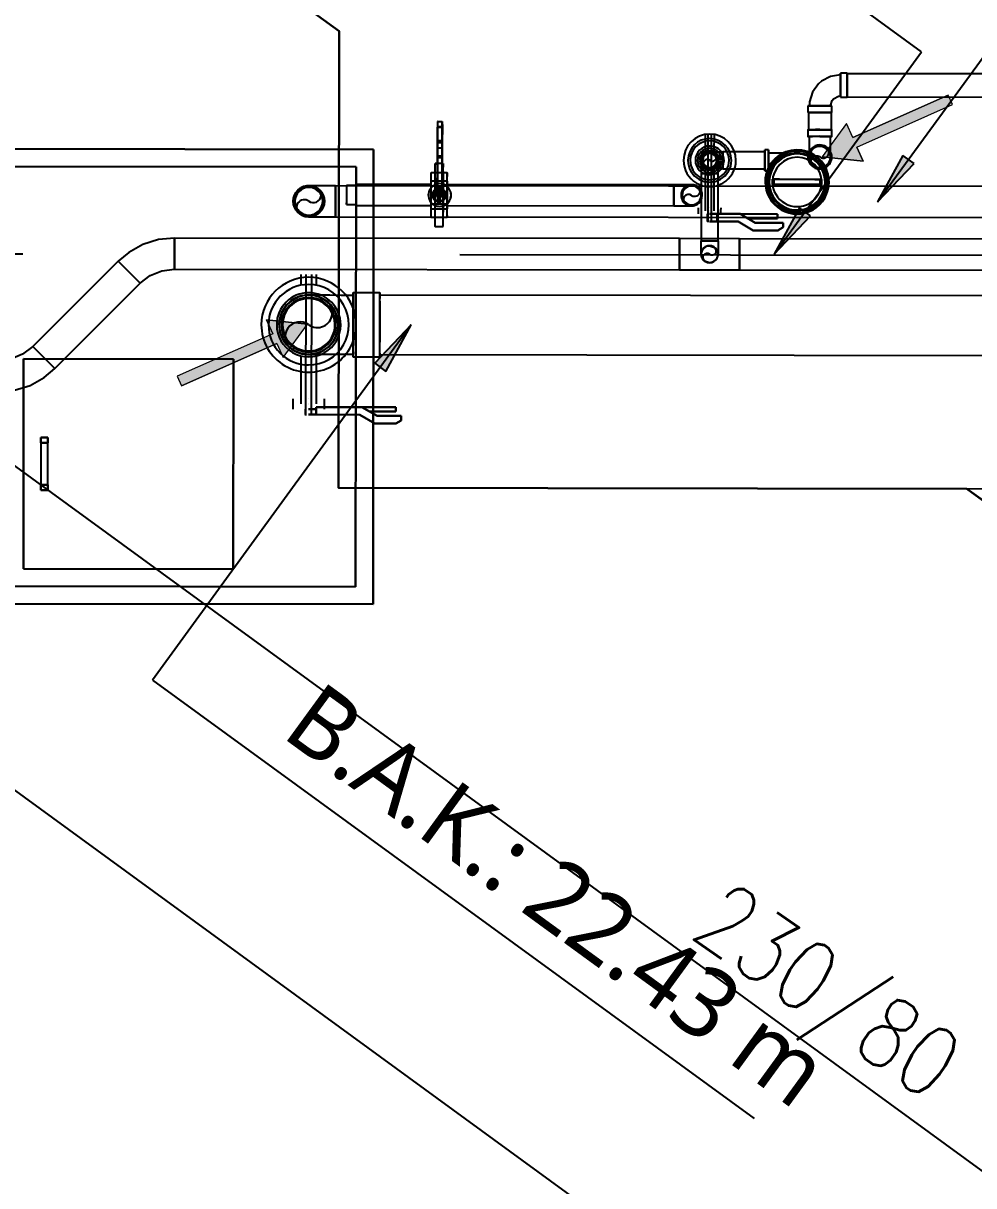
# Model space of a CAD drawing. Header units: millimetres. Extents: x 400382 to 401500, y 4543975 to 4544133.
# Drawn here: x 400853.436 to 400856.154, y 4544068.61 to 4544071.933 of the extents above; entities that cross this region are included whole.
import ezdxf
from ezdxf.enums import TextEntityAlignment as Align

# ---------------------------------------------------------------- set-up
doc = ezdxf.new("R2010")
doc.units = ezdxf.units.MM
for name, pattern in [('ACAD_ISO05W100', [33, 24, -3, 0, -3, 0, -3]), ('AKS', [3, 2.5, -0.25, 0, -0.25]), ('DASHDOT2', [0.5, 0.25, -0.125, 0, -0.125])]:
    doc.linetypes.add(name, pattern=pattern)
doc.layers.add('A-DETL-GENF', color=92, linetype='Continuous', lineweight=9)
for name, color, linetype in [('aks prota', 2, 'AKS'), ('iderzi_PROTA', 3, 'Continuous'), ('kiriş boyutu prota', 6, 'Continuous'), ('kiriş prota', 6, 'Continuous'), ('kolon tarama prota', 252, 'Continuous'), ('merdiven prota', 2, 'Continuous'), ('PRT-AL-TUNEL_EKSENI', 14, 'DASHDOT2')]:
    doc.layers.add(name, color=color, linetype=linetype)
doc.styles.add('Segoe UI Light_1', font='', dxfattribs={"height": 200})
doc.styles.add('TKIRIS', font='romanstw.shx')
doc.styles.get('Segoe UI Light_1').set_extended_font_data('Segoe UI Light')

# ---------------------------------------------------------------- blocks, each defined once
blk = doc.blocks.new('Riser Direction1 - Flow Direction _25mm_ 2-2155046-_17_70 m  ARA KAT')
at = {"layer": 'A-DETL-GENF'}
blk.add_hatch(color=256, dxfattribs=at).paths.add_polyline_path([(0, 0), (118, 0), (96, -38.1), (354.9, -187.5), (339.8, -213.5), (81, -64.1), (59, -102.2)], flags=0)
for p, q in [((0, 0), (59, -102.2)), ((118, 0), (0, 0)), ((118, 0), (0, 0)), ((59, -102.2), (0, 0)), ((96, -38.1), (118, 0)), ((96, -38.1), (118, 0)), ((59, -102.2), (81, -64.1)), ((81, -64.1), (59, -102.2)), ((81, -64.1), (339.8, -213.5)), ((81, -64.1), (339.8, -213.5)), ((354.9, -187.5), (96, -38.1)), ((96, -38.1), (354.9, -187.5)), ((339.8, -213.5), (354.9, -187.5)), ((339.8, -213.5), (354.9, -187.5))]:
    blk.add_line(p, q, dxfattribs=at)
blk = doc.blocks.new('17.60 mekanik')
at = {"layer": 'kolon tarama prota'}
for points in [[(144640.54, 61531.46), (144650.95, 61542.43), (144647.76, 61544.76)], [(144610.99, 61516.46), (144621.4, 61527.43), (144618.21, 61529.76)], [(144507.22, 61496.15), (144496.81, 61485.18), (144500.01, 61482.86)]]:
    blk.add_hatch(color=256, dxfattribs=at).paths.add_polyline_path(points, flags=0)
for p, q in [((144653.09, 61574.41), (144487.39, 61694.8)), ((144640.54, 61531.46), (144687.31, 61595.84)), ((144610.99, 61516.46), (144653.09, 61574.41)), ((144631.81, 61568.23), (144629.91, 61568.23)), ((144738.25, 61568.09), (144631.81, 61568.09)), ((144629.91, 61561.36), (144631.81, 61561.36)), ((144631.81, 61561.49), (144738.25, 61561.49)), ((144620.6, 61558.92), (144620.6, 61557.02)), ((144620.73, 61557.02), (144620.73, 61552.07)), ((144627.33, 61552.07), (144627.33, 61557.02)), ((144627.46, 61557.02), (144627.46, 61558.92)), ((144514.74, 61554.28), (144514.72, 61554.28)), ((144514.72, 61554.28), (144514.72, 61548.84)), ((144514.72, 61554.28), (144516.04, 61554.28)), ((144514.75, 61552.76), (144514.74, 61554.28)), ((144514.74, 61554.28), (144516.06, 61554.28)), ((144516.04, 61548.84), (144516.04, 61554.28)), ((144516.04, 61554.28), (144516.06, 61554.28)), ((144516.06, 61554.28), (144516.07, 61552.76)), ((144514.71, 61552.68), (144514.7, 61552.68)), ((144514.7, 61552.68), (144514.7, 61544.51)), ((144514.7, 61552.68), (144516.02, 61552.68)), ((144514.71, 61546.68), (144514.71, 61552.68)), ((144514.71, 61552.68), (144516.03, 61552.68)), ((144514.75, 61548.26), (144514.75, 61552.76)), ((144516.07, 61552.76), (144514.75, 61552.76)), ((144516.02, 61544.51), (144516.02, 61552.68)), ((144516.02, 61552.68), (144516.03, 61552.68)), ((144516.03, 61552.68), (144516.03, 61546.68)), ((144516.07, 61552.76), (144516.07, 61548.26)), ((144591.21, 61550.99), (144591.21, 61545.44)), ((144591.98, 61550.99), (144591.98, 61525.59)), ((144592.53, 61550.99), (144592.53, 61550.99)), ((144592.53, 61550.99), (144592.53, 61550.99)), ((144592.53, 61550.99), (144592.53, 61550.99)), ((144592.53, 61550.99), (144592.53, 61550.99)), ((144593.08, 61525.59), (144593.08, 61550.99)), ((144593.85, 61545.44), (144593.85, 61550.99)), ((144620.6, 61552.07), (144620.6, 61550.17)), ((144627.46, 61550.17), (144627.46, 61552.07)), ((144514.72, 61548.84), (144514.7, 61544.51)), ((144514.72, 61548.84), (144516.04, 61548.84)), ((144514.72, 61543.93), (144514.75, 61548.26)), ((144514.75, 61548.26), (144516.07, 61548.26)), ((144516.02, 61544.51), (144516.04, 61548.84)), ((144516.07, 61548.26), (144516.04, 61543.93)), ((144496.42, 61546.29), (144386.42, 61546.29)), ((144386.42, 61546.29), (144496.42, 61546.29)), ((144496.42, 61416.29), (144496.42, 61546.29)), ((144496.42, 61546.29), (144496.42, 61416.29)), ((144496.42, 61546.29), (144496.42, 61546.29)), ((144514.7, 61544.51), (144514.71, 61546.68)), ((144514.7, 61544.51), (144516.02, 61544.51)), ((144514.7, 61544.51), (144514.7, 61535.43)), ((144514.7, 61544.51), (144516.02, 61544.51)), ((144516.03, 61546.68), (144514.71, 61546.68)), ((144514.72, 61535.43), (144514.72, 61543.93)), ((144516.04, 61543.93), (144514.72, 61543.93)), ((144516.03, 61546.68), (144516.02, 61544.51)), ((144516.02, 61535.43), (144516.02, 61544.51)), ((144516.04, 61543.93), (144516.04, 61535.43)), ((144592.53, 61545.44), (144592.53, 61545.44)), ((144592.53, 61545.44), (144592.53, 61545.44)), ((144608.33, 61545.71), (144596.33, 61545.71)), ((144596.33, 61545.71), (144596.33, 61543.29)), ((144596.33, 61543.29), (144596.33, 61545.71)), ((144609.33, 61546.29), (144608.33, 61546.29)), ((144608.33, 61545.29), (144608.33, 61546.29)), ((144608.33, 61546.29), (144608.33, 61546.29)), ((144608.33, 61546.29), (144608.33, 61545.29)), ((144608.33, 61545.71), (144608.33, 61543.29)), ((144608.33, 61543.29), (144608.33, 61545.71)), ((144608.33, 61545.29), (144608.33, 61541.29)), ((144608.33, 61541.29), (144608.33, 61545.29)), ((144609.33, 61545.29), (144609.33, 61546.29)), ((144609.33, 61546.29), (144609.33, 61546.29)), ((144609.33, 61546.29), (144609.33, 61545.29)), ((144613.62, 61545.41), (144609.33, 61545.41)), ((144609.33, 61541.2), (144609.33, 61545.41)), ((144609.33, 61545.41), (144609.33, 61541.2)), ((144609.33, 61545.29), (144609.33, 61541.29)), ((144609.33, 61541.29), (144609.33, 61545.29)), ((144647.76, 61544.76), (144640.54, 61531.46)), ((144650.95, 61542.43), (144647.76, 61544.76)), ((144491.42, 61541.29), (144391.42, 61541.29)), ((144391.42, 61541.29), (144491.42, 61541.29)), ((144491.42, 61421.29), (144491.42, 61541.29)), ((144491.42, 61541.29), (144491.42, 61421.29)), ((144491.42, 61541.29), (144491.42, 61541.29)), ((144516.31, 61542.32), (144514.01, 61542.32)), ((144591.21, 61540.45), (144591.21, 61528.89)), ((144592.53, 61540.45), (144592.53, 61540.45)), ((144592.53, 61540.45), (144592.53, 61540.45)), ((144593.85, 61528.89), (144593.85, 61540.45)), ((144596.33, 61543.29), (144596.33, 61540.88)), ((144596.33, 61540.88), (144596.33, 61543.29)), ((144596.33, 61543.29), (144596.33, 61543.29)), ((144596.33, 61543.29), (144596.33, 61543.29)), ((144596.33, 61540.88), (144608.33, 61540.88)), ((144608.33, 61543.29), (144608.33, 61540.88)), ((144608.33, 61540.88), (144608.33, 61543.29)), ((144608.33, 61541.29), (144608.33, 61540.29)), ((144608.33, 61540.29), (144608.33, 61541.29)), ((144609.33, 61541.29), (144609.33, 61541.21)), ((144609.33, 61541.2), (144609.33, 61541.29)), ((144609.33, 61541.2), (144609.33, 61541.2)), ((144609.33, 61541.2), (144609.33, 61541.2)), ((144640.54, 61531.46), (144650.95, 61542.43)), ((144517.46, 61539.6), (144512.86, 61539.6)), ((144517.46, 61537.23), (144512.86, 61537.23)), ((144590.12, 61539.49), (144590.12, 61520.26)), ((144592.53, 61539.49), (144590.12, 61539.49)), ((144590.12, 61539.49), (144592.53, 61539.49)), ((144594.94, 61539.49), (144592.53, 61539.49)), ((144592.53, 61539.49), (144594.94, 61539.49)), ((144594.94, 61520.26), (144594.94, 61539.49)), ((144608.33, 61540.29), (144608.94, 61540.29)), ((144608.33, 61540.29), (144608.33, 61540.29)), ((144608.94, 61540.29), (144608.94, 61540.29)), ((144610.48, 61537.89), (144610.48, 61536.39)), ((144610.98, 61537.89), (144610.48, 61537.89)), ((144610.48, 61537.89), (144610.48, 61537.89)), ((144610.48, 61537.89), (144612.48, 61537.89)), ((144610.48, 61536.39), (144610.48, 61537.89)), ((144612.48, 61537.89), (144610.98, 61537.89)), ((144610.98, 61537.89), (144610.98, 61537.89)), ((144610.98, 61536.39), (144610.98, 61537.89)), ((144622.58, 61537.89), (144612.48, 61537.89)), ((144612.48, 61537.89), (144622.58, 61537.89)), ((144624.08, 61537.89), (144622.58, 61537.89)), ((144622.58, 61537.89), (144624.58, 61537.89)), ((144624.58, 61537.89), (144624.08, 61537.89)), ((144624.08, 61537.89), (144624.08, 61537.89)), ((144624.08, 61536.39), (144624.08, 61537.89)), ((144624.58, 61536.39), (144624.58, 61537.89)), ((144624.58, 61537.89), (144624.58, 61537.89)), ((144624.58, 61536.39), (144624.58, 61537.89)), ((144869.98, 61535.9), (144485.52, 61535.9)), ((144485.52, 61535.9), (144485.52, 61531.46)), ((144485.52, 61531.46), (144485.52, 61535.9)), ((144491.42, 61535.98), (144488.73, 61535.98)), ((144512.86, 61536.29), (144491.42, 61536.29)), ((144517.46, 61535.78), (144512.86, 61535.78)), ((144517.46, 61535.78), (144512.86, 61535.78)), ((144516.31, 61535.78), (144514.01, 61535.78)), ((144514.7, 61535.43), (144514.72, 61535.43)), ((144514.7, 61535.43), (144516.02, 61535.43)), ((144514.7, 61535.43), (144516.02, 61535.43)), ((144514.7, 61533.28), (144514.7, 61535.43)), ((144514.72, 61535.43), (144514.7, 61535.43)), ((144514.72, 61535.43), (144516.04, 61535.43)), ((144514.72, 61535.43), (144514.72, 61533.28)), ((144516.04, 61535.43), (144514.72, 61535.43)), ((144515.43, 61535.78), (144514.88, 61535.78)), ((144515.11, 61535.12), (144515.06, 61535.12)), ((144515.38, 61533.83), (144515.06, 61533.83)), ((144515.35, 61535.12), (144515.2, 61535.12)), ((144515.35, 61536.53), (144515.34, 61536.53)), ((144515.36, 61536.53), (144515.35, 61536.53)), ((144515.38, 61533.83), (144515.35, 61533.83)), ((144516.04, 61535.43), (144516.02, 61535.43)), ((144516.02, 61535.43), (144516.02, 61533.28)), ((144516.02, 61535.43), (144516.04, 61535.43)), ((144516.04, 61533.28), (144516.04, 61535.43)), ((144582.29, 61536.29), (144517.46, 61536.29)), ((144612.48, 61536.39), (144610.48, 61536.39)), ((144610.48, 61536.39), (144610.48, 61536.39)), ((144610.48, 61536.39), (144610.98, 61536.39)), ((144610.98, 61536.39), (144610.98, 61536.39)), ((144610.98, 61536.39), (144612.48, 61536.39)), ((144622.58, 61536.39), (144612.48, 61536.39)), ((144612.48, 61536.39), (144622.58, 61536.39)), ((144624.58, 61536.39), (144622.58, 61536.39)), ((144622.58, 61536.39), (144624.08, 61536.39)), ((144624.08, 61536.39), (144624.08, 61536.39)), ((144624.08, 61536.39), (144624.58, 61536.39)), ((144624.58, 61536.39), (144624.58, 61536.39)), ((144485.52, 61531.46), (144485.52, 61527.01)), ((144485.52, 61527.01), (144485.52, 61531.46)), ((144488.73, 61530.58), (144491.42, 61530.58)), ((144512.86, 61530.78), (144517.46, 61530.78)), ((144512.86, 61530.78), (144517.46, 61530.78)), ((144514.01, 61530.78), (144516.31, 61530.78)), ((144514.88, 61530.78), (144515.43, 61530.78)), ((144515.06, 61532.73), (144515.38, 61532.73)), ((144515.06, 61531.44), (144515.11, 61531.44)), ((144515.2, 61531.44), (144515.35, 61531.44)), ((144515.35, 61532.73), (144515.38, 61532.73)), ((144515.36, 61532.62), (144515.38, 61532.62)), ((144491.42, 61530.26), (144512.86, 61530.26)), ((144512.86, 61529.33), (144517.46, 61529.33)), ((144515.34, 61530.03), (144515.35, 61530.03)), ((144515.35, 61530.03), (144515.36, 61530.03)), ((144517.46, 61530.26), (144582.29, 61530.26)), ((144589.28, 61529.72), (144589.28, 61528.89)), ((144589.28, 61528.79), (144589.28, 61527.97)), ((144591.87, 61527.97), (144591.87, 61525.79)), ((144591.98, 61528.79), (144591.98, 61525.59)), ((144592.53, 61529.72), (144592.53, 61529.72)), ((144592.53, 61529.72), (144592.53, 61529.72)), ((144592.53, 61528.89), (144592.53, 61528.89)), ((144592.53, 61528.89), (144592.53, 61528.89)), ((144592.53, 61528.89), (144592.53, 61528.89)), ((144592.53, 61528.89), (144592.53, 61528.89)), ((144592.53, 61528.79), (144592.53, 61528.79)), ((144592.53, 61528.79), (144592.53, 61528.79)), ((144592.53, 61528.79), (144592.53, 61528.79)), ((144592.53, 61528.79), (144592.53, 61528.79)), ((144594.68, 61527.97), (144592.53, 61527.97)), ((144592.53, 61527.97), (144592.53, 61527.97)), ((144592.53, 61527.97), (144594.68, 61527.97)), ((144592.53, 61527.97), (144592.53, 61527.97)), ((144592.53, 61527.97), (144592.53, 61527.97)), ((144593.08, 61525.59), (144593.08, 61528.79)), ((144594.68, 61525.79), (144594.68, 61527.97)), ((144594.68, 61527.97), (144601.26, 61527.97)), ((144601.26, 61527.97), (144594.68, 61527.97)), ((144594.68, 61527.97), (144594.68, 61525.79)), ((144594.68, 61527.97), (144594.68, 61527.97)), ((144594.68, 61527.97), (144594.68, 61527.97)), ((144594.68, 61525.79), (144594.68, 61527.97)), ((144594.68, 61527.97), (144594.68, 61525.79)), ((144595.78, 61528.89), (144595.78, 61529.72)), ((144595.78, 61527.97), (144595.78, 61528.79)), ((144603.43, 61526.72), (144601.26, 61527.97)), ((144601.26, 61527.97), (144611.93, 61527.97)), ((144611.93, 61527.97), (144601.26, 61527.97)), ((144601.26, 61527.97), (144603.43, 61526.72)), ((144601.26, 61527.97), (144601.26, 61527.97)), ((144601.26, 61527.97), (144605.59, 61525.47)), ((144605.59, 61525.47), (144601.26, 61527.97)), ((144601.26, 61527.97), (144601.26, 61527.97)), ((144618.21, 61529.76), (144610.99, 61516.46)), ((144610.99, 61516.46), (144621.4, 61527.43)), ((144611.93, 61527.97), (144611.93, 61526.72)), ((144611.93, 61526.72), (144611.93, 61527.97)), ((144611.93, 61527.97), (144611.93, 61527.97)), ((144621.4, 61527.43), (144618.21, 61529.76)), ((144485.52, 61527.01), (144869.98, 61527.01)), ((144512.86, 61526.96), (144517.46, 61526.96)), ((144514.01, 61524.24), (144516.31, 61524.24)), ((144594.68, 61525.79), (144592.53, 61525.79)), ((144592.53, 61525.79), (144592.53, 61525.79)), ((144592.53, 61525.79), (144594.68, 61525.79)), ((144592.53, 61525.59), (144592.53, 61525.59)), ((144592.53, 61525.59), (144592.53, 61525.59)), ((144592.53, 61525.59), (144592.53, 61525.59)), ((144592.53, 61525.59), (144592.53, 61525.59)), ((144600.68, 61525.79), (144594.68, 61525.79)), ((144594.68, 61525.79), (144600.68, 61525.79)), ((144594.68, 61525.79), (144594.68, 61525.79)), ((144594.68, 61525.79), (144594.68, 61525.79)), ((144605.01, 61523.29), (144600.68, 61525.79)), ((144600.68, 61525.79), (144605.01, 61523.29)), ((144600.68, 61525.79), (144600.68, 61525.79)), ((144611.93, 61526.72), (144603.43, 61526.72)), ((144603.43, 61526.72), (144611.93, 61526.72)), ((144603.43, 61526.72), (144603.43, 61526.72)), ((144605.59, 61525.47), (144613.53, 61525.47)), ((144613.53, 61525.47), (144605.59, 61525.47)), ((144605.59, 61525.47), (144605.59, 61525.47)), ((144611.93, 61526.72), (144611.93, 61526.72)), ((144613.53, 61524.17), (144612.01, 61523.29)), ((144612.01, 61523.29), (144613.53, 61524.17)), ((144613.53, 61525.47), (144613.53, 61524.17)), ((144613.53, 61524.17), (144613.53, 61525.47)), ((144613.53, 61525.47), (144613.53, 61525.47)), ((144613.53, 61524.17), (144613.53, 61524.17)), ((144583.96, 61520.9), (144439.56, 61520.9)), ((144439.56, 61520.9), (144439.56, 61516.46)), ((144439.56, 61516.46), (144439.56, 61520.9)), ((144439.56, 61520.9), (144439.56, 61512.01)), ((144439.56, 61512.01), (144439.56, 61520.9)), ((144601.1, 61520.9), (144583.96, 61520.9)), ((144583.96, 61520.9), (144583.96, 61516.46)), ((144583.96, 61516.46), (144583.96, 61520.9)), ((144888.87, 61520.9), (144601.1, 61520.9)), ((144601.1, 61520.9), (144601.1, 61516.46)), ((144601.1, 61516.46), (144601.1, 61520.9)), ((144612.01, 61523.29), (144605.01, 61523.29)), ((144605.01, 61523.29), (144612.01, 61523.29)), ((144605.01, 61523.29), (144605.01, 61523.29)), ((144612.01, 61523.29), (144612.01, 61523.29)), ((144592.53, 61520.26), (144590.12, 61520.26)), ((144590.12, 61520.26), (144592.53, 61520.26)), ((144594.94, 61520.26), (144592.53, 61520.26)), ((144592.53, 61520.26), (144594.94, 61520.26)), ((144592.53, 61520.26), (144592.53, 61520.26)), ((144592.53, 61520.26), (144592.53, 61520.26)), ((144423.44, 61514.23), (144399.03, 61489.81)), ((144423.44, 61514.23), (144426.59, 61511.09)), ((144426.59, 61511.09), (144423.44, 61514.23)), ((144423.44, 61514.23), (144429.73, 61507.94)), ((144429.73, 61507.94), (144423.44, 61514.23)), ((144439.56, 61516.46), (144439.56, 61512.01)), ((144439.56, 61512.01), (144439.56, 61516.46)), ((144583.96, 61516.46), (144583.96, 61516.46)), ((144583.96, 61516.46), (144583.96, 61516.46)), ((144583.96, 61516.46), (144583.96, 61512.01)), ((144583.96, 61512.01), (144583.96, 61516.46)), ((144601.1, 61516.46), (144601.1, 61512.01)), ((144601.1, 61512.01), (144601.1, 61516.46)), ((144601.1, 61516.46), (144601.1, 61516.46)), ((144601.1, 61516.46), (144601.1, 61516.46)), ((144426.59, 61511.09), (144429.73, 61507.94)), ((144429.73, 61507.94), (144426.59, 61511.09)), ((144439.56, 61512.01), (144583.96, 61512.01)), ((144475.69, 61510.55), (144475.69, 61507.8)), ((144477.08, 61510.55), (144477.08, 61470.25)), ((144477.93, 61510.55), (144477.93, 61510.55)), ((144477.93, 61510.55), (144477.93, 61510.55)), ((144477.93, 61510.55), (144477.93, 61510.55)), ((144477.93, 61510.55), (144477.93, 61510.55)), ((144478.78, 61470.25), (144478.78, 61510.55)), ((144480.17, 61507.8), (144480.17, 61510.55)), ((144583.96, 61512.01), (144601.1, 61512.01)), ((144601.1, 61512.01), (144888.87, 61512.01)), ((144405.31, 61483.53), (144429.73, 61507.94)), ((144477.93, 61507.8), (144477.93, 61507.8)), ((144477.93, 61507.8), (144477.93, 61507.8)), ((144498.25, 61505.31), (144490.63, 61505.31)), ((144836.16, 61504.65), (144498.25, 61504.65)), ((144507.22, 61496.15), (144433.38, 61394.52)), ((144507.22, 61496.15), (144496.81, 61485.18)), ((144500.01, 61482.86), (144507.22, 61496.15)), ((144399.03, 61489.81), (144402.17, 61486.67)), ((144402.17, 61486.67), (144399.03, 61489.81)), ((144405.31, 61483.53), (144399.03, 61489.81)), ((144399.03, 61489.81), (144405.31, 61483.53)), ((144475.69, 61487.37), (144475.69, 61473.55)), ((144477.93, 61487.37), (144477.93, 61487.37)), ((144477.93, 61487.37), (144477.93, 61487.37)), ((144480.17, 61473.55), (144480.17, 61487.37)), ((144498.25, 61487.65), (144836.16, 61487.65)), ((144456.42, 61486.29), (144396.42, 61486.29)), ((144396.42, 61486.29), (144396.42, 61426.29)), ((144396.42, 61426.29), (144396.42, 61486.29)), ((144396.42, 61486.29), (144456.42, 61486.29)), ((144396.42, 61486.29), (144396.42, 61486.29)), ((144402.17, 61486.67), (144405.31, 61483.53)), ((144405.31, 61483.53), (144402.17, 61486.67)), ((144456.42, 61426.29), (144456.42, 61486.29)), ((144456.42, 61486.29), (144456.42, 61426.29)), ((144456.42, 61486.29), (144456.42, 61486.29)), ((144490.63, 61487), (144498.25, 61487)), ((144496.81, 61485.18), (144500.01, 61482.86)), ((144473.43, 61474.95), (144473.43, 61473.55)), ((144477.93, 61474.95), (144477.93, 61474.95)), ((144477.93, 61474.95), (144477.93, 61474.95)), ((144482.43, 61473.55), (144482.43, 61474.95)), ((144473.43, 61473.45), (144473.43, 61472.05)), ((144476.91, 61472.05), (144476.91, 61470.45)), ((144477.08, 61473.45), (144477.08, 61470.25)), ((144477.93, 61473.55), (144477.93, 61473.55)), ((144477.93, 61473.55), (144477.93, 61473.55)), ((144477.93, 61473.55), (144477.93, 61473.55)), ((144477.93, 61473.55), (144477.93, 61473.55)), ((144477.93, 61473.45), (144477.93, 61473.45)), ((144477.93, 61473.45), (144477.93, 61473.45)), ((144477.93, 61473.45), (144477.93, 61473.45)), ((144477.93, 61473.45), (144477.93, 61473.45)), ((144480.08, 61472.05), (144477.93, 61472.05)), ((144477.93, 61472.05), (144477.93, 61472.05)), ((144477.93, 61472.05), (144480.08, 61472.05)), ((144477.93, 61472.05), (144477.93, 61472.05)), ((144477.93, 61472.05), (144477.93, 61472.05)), ((144478.78, 61470.25), (144478.78, 61473.45)), ((144480.08, 61470.45), (144480.08, 61472.63)), ((144480.08, 61472.63), (144493.17, 61472.63)), ((144493.17, 61472.63), (144480.08, 61472.63)), ((144480.08, 61472.63), (144480.08, 61470.45)), ((144480.08, 61472.63), (144480.08, 61472.63)), ((144480.08, 61472.05), (144480.08, 61472.05)), ((144480.08, 61470.45), (144480.08, 61472.05)), ((144480.08, 61472.05), (144480.08, 61470.45)), ((144482.43, 61472.05), (144482.43, 61473.45)), ((144495.33, 61471.38), (144493.17, 61472.63)), ((144493.17, 61472.63), (144502.83, 61472.63)), ((144502.83, 61472.63), (144493.17, 61472.63)), ((144493.17, 61472.63), (144495.33, 61471.38)), ((144493.17, 61472.63), (144493.17, 61472.63)), ((144493.17, 61472.63), (144497.5, 61470.13)), ((144497.5, 61470.13), (144493.17, 61472.63)), ((144493.17, 61472.63), (144493.17, 61472.63)), ((144502.83, 61471.38), (144495.33, 61471.38)), ((144495.33, 61471.38), (144502.83, 61471.38)), ((144495.33, 61471.38), (144495.33, 61471.38)), ((144502.83, 61472.63), (144502.83, 61471.38)), ((144502.83, 61471.38), (144502.83, 61472.63)), ((144502.83, 61472.63), (144502.83, 61472.63)), ((144502.83, 61471.38), (144502.83, 61471.38)), ((144480.08, 61470.45), (144477.93, 61470.45)), ((144477.93, 61470.45), (144477.93, 61470.45)), ((144477.93, 61470.45), (144480.08, 61470.45)), ((144477.93, 61470.25), (144477.93, 61470.25)), ((144477.93, 61470.25), (144477.93, 61470.25)), ((144477.93, 61470.25), (144477.93, 61470.25)), ((144477.93, 61470.25), (144477.93, 61470.25)), ((144492.58, 61470.45), (144480.08, 61470.45)), ((144480.08, 61470.45), (144492.58, 61470.45)), ((144480.08, 61470.45), (144480.08, 61470.45)), ((144480.08, 61470.45), (144480.08, 61470.45)), ((144496.91, 61467.95), (144492.58, 61470.45)), ((144492.58, 61470.45), (144496.91, 61467.95)), ((144492.58, 61470.45), (144492.58, 61470.45)), ((144502.91, 61467.95), (144496.91, 61467.95)), ((144496.91, 61467.95), (144502.91, 61467.95)), ((144496.91, 61467.95), (144496.91, 61467.95)), ((144497.5, 61470.13), (144504.43, 61470.13)), ((144504.43, 61470.13), (144497.5, 61470.13)), ((144497.5, 61470.13), (144497.5, 61470.13)), ((144504.43, 61468.83), (144502.91, 61467.95)), ((144502.91, 61467.95), (144504.43, 61468.83)), ((144502.91, 61467.95), (144502.91, 61467.95)), ((144504.43, 61470.13), (144504.43, 61468.83)), ((144504.43, 61468.83), (144504.43, 61470.13)), ((144504.43, 61470.13), (144504.43, 61470.13)), ((144504.43, 61468.83), (144504.43, 61468.83)), ((144403.42, 61463.79), (144401.42, 61463.79)), ((144401.42, 61463.79), (144401.42, 61448.79)), ((144401.42, 61463.79), (144403.42, 61463.79)), ((144401.42, 61462.29), (144401.42, 61463.79)), ((144401.42, 61463.79), (144401.42, 61463.79)), ((144403.42, 61462.29), (144401.42, 61462.29)), ((144401.42, 61462.29), (144401.42, 61462.29)), ((144401.42, 61462.29), (144401.42, 61450.29)), ((144401.42, 61462.29), (144403.42, 61462.29)), ((144403.42, 61448.79), (144403.42, 61463.79)), ((144403.42, 61463.79), (144403.42, 61462.29)), ((144403.42, 61463.79), (144403.42, 61463.79)), ((144403.42, 61450.29), (144403.42, 61462.29)), ((144403.42, 61462.29), (144403.42, 61462.29)), ((144401.42, 61448.79), (144401.42, 61450.29)), ((144401.42, 61450.29), (144403.42, 61450.29)), ((144401.42, 61450.29), (144401.42, 61450.29)), ((144403.42, 61450.29), (144401.42, 61450.29)), ((144401.42, 61448.79), (144403.42, 61448.79)), ((144403.42, 61448.79), (144401.42, 61448.79)), ((144401.42, 61448.79), (144401.42, 61448.79)), ((144403.42, 61450.29), (144403.42, 61448.79)), ((144403.42, 61450.29), (144403.42, 61450.29)), ((144403.42, 61448.79), (144403.42, 61448.79)), ((144396.42, 61426.29), (144456.42, 61426.29)), ((144456.42, 61426.29), (144396.42, 61426.29)), ((144396.42, 61426.29), (144396.42, 61426.29)), ((144456.42, 61426.29), (144456.42, 61426.29)), ((144391.42, 61421.29), (144491.42, 61421.29)), ((144491.42, 61421.29), (144391.42, 61421.29)), ((144491.42, 61421.29), (144491.42, 61421.29)), ((144386.42, 61416.29), (144496.42, 61416.29)), ((144496.42, 61416.29), (144386.42, 61416.29)), ((144496.42, 61416.29), (144496.42, 61416.29)), ((144433.38, 61394.52), (144605.57, 61269.42))]:
    blk.add_line(p, q, dxfattribs=at)
at = {"layer": 'kolon tarama prota', "extrusion": (0, 0, -1)}
for p, q in [((144592.53, 61539.49), (144592.53, 61539.49)), ((144592.53, 61539.49), (144592.53, 61539.49)), ((144485.52, 61531.46), (144485.52, 61531.46)), ((144485.52, 61531.46), (144485.52, 61531.46))]:
    blk.add_line(p, q, dxfattribs=at)
at = {"layer": 'kolon tarama prota', "flags": 128}
for points in [[(144629.91, 61567.81), (144627.05, 61567.34), (144624.49, 61565.97), (144623.62, 61565.21)], [(144623.62, 61565.21), (144621.93, 61562.85), (144621.09, 61560.08), (144621.01, 61558.92)], [(144627.05, 61558.92), (144627.51, 61560.48), (144627.88, 61560.94)], [(144627.88, 61560.94), (144629.31, 61561.72), (144629.91, 61561.78)], [(144621.01, 61550.17), (144621.01, 61547.86), (144621.01, 61545.93), (144621.01, 61544.67), (144621.01, 61544.29)], [(144627.05, 61544.29), (144627.05, 61544.76), (144627.05, 61546.1), (144627.05, 61548.09), (144627.05, 61550.17)], [(144595.41, 61543.29), (144595.1, 61544.61), (144594.22, 61545.63), (144592.97, 61546.14), (144591.62, 61546.03), (144590.48, 61545.32), (144589.78, 61544.16), (144589.65, 61543.29)], [(144590.12, 61543.29), (144590.58, 61544.71), (144591.78, 61545.59), (144592.53, 61545.71)], [(144592.53, 61545.71), (144593, 61545.71), (144594.28, 61545.71), (144596.07, 61545.71), (144596.33, 61545.71)], [(144592.53, 61545.71), (144593.95, 61545.25), (144594.83, 61544.04), (144594.95, 61543.29)], [(144626.68, 61537.14), (144626.17, 61540.16), (144624.7, 61542.83), (144622.43, 61544.87), (144619.62, 61546.05), (144616.57, 61546.24), (144613.63, 61545.42), (144611.12, 61543.68), (144609.33, 61541.21)], [(144589.65, 61543.29), (144589.96, 61541.98), (144590.84, 61540.96), (144592.09, 61540.45), (144593.44, 61540.56), (144594.58, 61541.27), (144595.28, 61542.43), (144595.41, 61543.29)], [(144592.53, 61540.88), (144591.11, 61541.34), (144590.23, 61542.55), (144590.12, 61543.29)], [(144594.95, 61543.29), (144594.48, 61541.88), (144593.28, 61541), (144592.53, 61540.88)], [(144596.33, 61540.88), (144594.51, 61540.88), (144593.13, 61540.88), (144592.54, 61540.88), (144592.53, 61540.88)], [(144609.33, 61541.21), (144608.62, 61539.23), (144608.38, 61537.14)], [(144587.39, 61536.29), (144586.92, 61536.29), (144585.6, 61536.29), (144583.66, 61536.29), (144582.29, 61536.29)], [(144582.29, 61530.26), (144584.43, 61530.26), (144586.17, 61530.26), (144587.2, 61530.26), (144587.39, 61530.26)], [(144439.56, 61520.9), (144434.93, 61520.43), (144430.5, 61519.03), (144426.44, 61516.75), (144423.44, 61514.23)], [(144590.12, 61516.46), (144590.12, 61516.93), (144590.12, 61518.21), (144590.12, 61520), (144590.12, 61520.26)], [(144590.12, 61516.46), (144590.58, 61517.88), (144591.78, 61518.76), (144592.53, 61518.87)], [(144592.53, 61518.87), (144593.95, 61518.41), (144594.83, 61517.21), (144594.95, 61516.46)], [(144594.95, 61520.26), (144594.95, 61518.44), (144594.95, 61517.06), (144594.95, 61516.47), (144594.95, 61516.46)], [(144592.53, 61514.04), (144591.11, 61514.51), (144590.23, 61515.71), (144590.12, 61516.46)], [(144594.95, 61516.46), (144594.48, 61515.04), (144593.28, 61514.16), (144592.53, 61514.04)], [(144429.73, 61507.94), (144432.61, 61510.15), (144435.96, 61511.54), (144439.56, 61512.01), (144439.56, 61512.01)], [(144490.63, 61504.57), (144487.18, 61504.57), (144484, 61504.57), (144481.32, 61504.57), (144479.33, 61504.57), (144478.18, 61504.57), (144477.93, 61504.57)], [(144399.03, 61489.81), (144396.15, 61487.6), (144392.8, 61486.21), (144389.2, 61485.74), (144389.2, 61485.74)], [(144477.93, 61487.74), (144478.41, 61487.74), (144479.79, 61487.74), (144481.99, 61487.74), (144484.83, 61487.74), (144488.11, 61487.74), (144490.63, 61487.74)], [(144389.2, 61476.85), (144393.82, 61477.32), (144398.26, 61478.73), (144402.31, 61481), (144405.31, 61483.53)]]:
    blk.add_lwpolyline(points, dxfattribs=at)
at = {"layer": 'kolon tarama prota', "extrusion": (0, 0, -1), "flags": 128}
for points in [[(-144592.53, 61545.71), (-144591.11, 61545.25), (-144590.23, 61544.04), (-144590.12, 61543.29)], [(-144594.95, 61543.29), (-144594.48, 61544.71), (-144593.28, 61545.59), (-144592.53, 61545.71)], [(-144590.12, 61543.29), (-144590.12, 61542.83), (-144590.12, 61541.54), (-144590.12, 61539.76), (-144590.12, 61539.49)], [(-144590.12, 61543.29), (-144590.58, 61541.88), (-144591.78, 61541), (-144592.53, 61540.88)], [(-144592.53, 61540.88), (-144593.95, 61541.34), (-144594.83, 61542.55), (-144594.95, 61543.29)], [(-144594.95, 61539.49), (-144594.95, 61541.32), (-144594.95, 61542.7), (-144594.95, 61543.29), (-144594.95, 61543.29)], [(-144477.92, 61535.9), (-144475.94, 61535.44), (-144474.37, 61534.13), (-144473.55, 61532.26), (-144473.48, 61531.46)], [(-144485.52, 61535.9), (-144482.89, 61535.9), (-144480.58, 61535.9), (-144478.89, 61535.9), (-144478.01, 61535.9), (-144477.92, 61535.9)], [(-144482.37, 61531.46), (-144481.9, 61533.44), (-144480.6, 61535.01), (-144478.73, 61535.83), (-144477.92, 61535.9)], [(-144473.48, 61531.46), (-144473.95, 61529.47), (-144475.25, 61527.91), (-144477.12, 61527.09), (-144477.92, 61527.01)], [(-144477.92, 61527.01), (-144479.91, 61527.48), (-144481.48, 61528.79), (-144482.3, 61530.65), (-144482.37, 61531.46)], [(-144477.92, 61527.01), (-144478.4, 61527.01), (-144479.75, 61527.01), (-144481.82, 61527.01), (-144484.35, 61527.01), (-144485.52, 61527.01)]]:
    blk.add_lwpolyline(points, dxfattribs=at)
at = {"layer": 'kolon tarama prota'}
for centre, radius, start, end in [((144592.53, 61543.29), 7.5, 0, 180), ((144592.53, 61543.29), 7.5, 0, 180), ((144592.53, 61543.29), 7.5, 0, 180), ((144592.53, 61543.29), 7.5, 0, 180), ((144592.53, 61543.29), 6.21, 0, 180), ((144592.53, 61543.29), 6.21, 0, 180), ((144592.53, 61543.29), 5.56, 0, 180), ((144592.53, 61543.29), 5.56, 0, 180), ((144592.53, 61543.29), 5.56, 0, 180), ((144592.53, 61543.29), 5.56, 0, 180), ((144592.53, 61543.29), 4.1, 90, 270), ((144592.53, 61543.29), 4.1, 270, 90), ((144624.03, 61544.29), 3.43, 90, 270), ((144624.03, 61544.29), 3.43, 90, 270), ((144624.03, 61544.29), 3.02, 90, 270), ((144624.03, 61544.29), 3.3, 324, 144), ((144624.03, 61544.29), 3.43, 270, 90), ((144624.03, 61544.29), 3.43, 270, 90), ((144624.03, 61544.29), 3.02, 270, 90), ((144592.53, 61543.29), 3.44, 90, 270), ((144592.53, 61543.29), 3.44, 90, 270), ((144592.53, 61543.29), 2.41, 0, 180), ((144592.53, 61543.29), 2.41, 144, 324), ((144592.53, 61543.29), 2.41, 144, 324), ((144592.53, 61543.29), 2.41, 144, 324), ((144592.53, 61543.29), 2.41, 144, 324), ((144592.53, 61543.29), 2.15, 90, 270), ((144592.53, 61543.29), 2.15, 90, 270), ((144592.53, 61543.29), 2, 0, 180), ((144592.53, 61543.29), 2, 0, 180), ((144592.53, 61543.29), 2, 90, 270), ((144592.53, 61543.29), 2, 90, 270), ((144592.53, 61543.29), 2, 90, 270), ((144592.53, 61543.29), 2, 90, 270), ((144592.53, 61543.29), 2, 90, 270), ((144592.53, 61543.29), 2, 90, 270), ((144592.53, 61543.29), 2, 0, 180), ((144592.53, 61543.29), 2, 0, 180), ((144592.53, 61543.29), 2, 0, 180), ((144592.53, 61543.29), 2, 0, 180), ((144592.53, 61543.29), 2, 0, 180), ((144592.53, 61543.29), 2, 0, 180), ((144592.53, 61543.29), 2.41, 324, 144), ((144592.53, 61543.29), 2.41, 324, 144), ((144592.53, 61543.29), 2.41, 324, 144), ((144592.53, 61543.29), 2.41, 324, 144), ((144592.53, 61543.29), 3.44, 270, 90), ((144592.53, 61543.29), 3.44, 270, 90), ((144592.53, 61543.29), 2.15, 270, 90), ((144592.53, 61543.29), 2.15, 270, 90), ((144592.53, 61543.29), 2, 270, 90), ((144592.53, 61543.29), 2, 270, 90), ((144592.53, 61543.29), 2, 270, 90), ((144592.53, 61543.29), 2, 270, 90), ((144592.53, 61543.29), 2, 270, 90), ((144592.53, 61543.29), 2, 270, 90), ((144593.24, 61544.27), 1.21, 234, 54), ((144593.24, 61544.27), 1.21, 234, 54), ((144593.24, 61544.27), 1.21, 234, 54), ((144593.24, 61544.27), 1.21, 234, 54), ((144617.53, 61537.14), 8.85, 0, 180), ((144617.53, 61537.14), 8.85, 0, 180), ((144617.53, 61537.14), 8.35, 0, 180), ((144617.53, 61537.14), 8.35, 0, 180), ((144617.53, 61537.14), 8, 0, 180), ((144617.53, 61537.14), 8, 0, 180), ((144617.53, 61537.14), 8, 0, 180), ((144617.53, 61537.14), 7.05, 0, 180), ((144617.53, 61537.14), 7.05, 0, 180), ((144624.03, 61544.29), 3.3, 144, 324), ((144623.06, 61542.96), 1.65, 54, 234), ((144625, 61545.63), 1.65, 234, 54), ((144592.53, 61543.29), 7.5, 180, 0), ((144592.53, 61543.29), 7.5, 180, 0), ((144592.53, 61543.29), 7.5, 180, 0), ((144592.53, 61543.29), 7.5, 180, 0), ((144592.53, 61543.29), 6.22, 180, 0), ((144592.53, 61543.29), 6.22, 180, 0), ((144592.53, 61543.29), 5.56, 180, 0), ((144592.53, 61543.29), 5.56, 180, 0), ((144592.53, 61543.29), 5.56, 180, 0), ((144592.53, 61543.29), 5.56, 180, 0), ((144592.53, 61543.29), 2.42, 180, 0), ((144592.53, 61543.29), 2, 180, 0), ((144592.53, 61543.29), 2, 180, 0), ((144592.53, 61543.29), 2, 180, 0), ((144592.53, 61543.29), 2, 180, 0), ((144592.53, 61543.29), 2, 180, 0), ((144592.53, 61543.29), 2, 180, 0), ((144592.53, 61543.29), 2, 180, 0), ((144592.53, 61543.29), 2, 180, 0), ((144591.82, 61542.32), 1.21, 54, 234), ((144591.82, 61542.32), 1.21, 54, 234), ((144591.82, 61542.32), 1.21, 54, 234), ((144591.82, 61542.32), 1.21, 54, 234), ((144617.53, 61537.14), 9.15, 180, 0), ((144617.53, 61537.14), 9.15, 180, 0), ((144617.53, 61537.14), 8.85, 180, 0), ((144617.53, 61537.14), 8.85, 180, 0), ((144617.53, 61537.14), 8.35, 180, 0), ((144617.53, 61537.14), 8.35, 180, 0), ((144617.53, 61537.14), 8, 180, 0), ((144617.53, 61537.14), 8, 180, 0), ((144617.53, 61537.14), 8, 180, 0), ((144617.53, 61537.14), 7.05, 180, 0), ((144617.53, 61537.14), 7.05, 180, 0), ((144477.92, 61531.46), 4.44, 144, 324), ((144477.92, 61531.46), 3.97, 0, 180), ((144477.92, 61531.46), 3.97, 0, 180), ((144477.92, 61531.46), 4.45, 324, 144), ((144479.23, 61533.26), 2.22, 234, 54), ((144587.39, 61533.28), 3.02, 0, 180), ((144587.39, 61533.28), 3.02, 144, 324), ((144587.39, 61533.28), 2.7, 0, 180), ((144587.39, 61533.28), 2.7, 0, 180), ((144587.39, 61533.28), 3.02, 324, 144), ((144588.27, 61534.5), 1.51, 234, 54), ((144477.92, 61531.46), 3.97, 180, 0), ((144477.92, 61531.46), 3.97, 180, 0), ((144476.62, 61529.66), 2.22, 54, 234), ((144587.39, 61533.28), 3.01, 180, 0), ((144587.39, 61533.28), 2.7, 180, 0), ((144587.39, 61533.28), 2.7, 180, 0), ((144586.5, 61532.06), 1.51, 54, 234), ((144592.53, 61516.46), 2.42, 0, 180), ((144592.53, 61516.46), 2.42, 90, 270), ((144592.53, 61516.46), 2.41, 144, 324), ((144592.53, 61516.46), 2.41, 324, 144), ((144592.53, 61516.46), 2.42, 270, 90), ((144593.24, 61517.44), 1.21, 234, 54), ((144592.53, 61516.46), 2.41, 180, 0), ((144591.82, 61515.48), 1.21, 54, 234), ((144477.93, 61496.15), 13.56, 0, 180), ((144477.93, 61496.15), 13.56, 0, 180), ((144477.93, 61496.15), 11.5, 90, 270), ((144477.93, 61496.15), 11.5, 90, 270), ((144477.93, 61496.15), 11.5, 270, 90), ((144477.93, 61496.15), 11.5, 270, 90), ((144477.93, 61496.15), 9.16, 0, 180), ((144477.93, 61496.15), 9.16, 0, 180), ((144477.93, 61496.15), 8.41, 0, 180), ((144477.93, 61496.15), 7.8, 90, 270), ((144477.93, 61496.15), 7.8, 90, 270), ((144477.93, 61496.15), 8.5, 324, 144), ((144477.93, 61496.15), 8.5, 324, 144), ((144477.93, 61496.15), 7.8, 270, 90), ((144477.93, 61496.15), 7.8, 270, 90), ((144477.93, 61496.15), 8.5, 144, 324), ((144477.93, 61496.15), 8.5, 144, 324), ((144477.93, 61496.15), 7.5, 0, 180), ((144477.93, 61496.15), 7.5, 0, 180), ((144477.93, 61496.15), 7.5, 90, 270), ((144477.93, 61496.15), 7.5, 90, 270), ((144477.93, 61496.15), 7.5, 90, 270), ((144477.93, 61496.15), 7.5, 90, 270), ((144477.93, 61496.15), 7.5, 90, 270), ((144477.93, 61496.15), 7.5, 90, 270), ((144477.93, 61496.15), 7.5, 270, 90), ((144477.93, 61496.15), 7.5, 270, 90), ((144477.93, 61496.15), 7.5, 270, 90), ((144477.93, 61496.15), 7.5, 270, 90), ((144477.93, 61496.15), 7.5, 270, 90), ((144477.93, 61496.15), 7.5, 270, 90), ((144480.43, 61499.59), 4.25, 234, 54), ((144480.43, 61499.59), 4.25, 234, 54), ((144477.93, 61496.15), 13.56, 180, 0), ((144477.93, 61496.15), 13.56, 180, 0), ((144477.93, 61496.15), 9.16, 180, 0), ((144477.93, 61496.15), 9.16, 180, 0), ((144477.93, 61496.15), 8.41, 180, 0), ((144477.93, 61496.15), 7.5, 180, 0), ((144477.93, 61496.15), 7.5, 180, 0), ((144475.43, 61492.72), 4.25, 54, 234), ((144475.43, 61492.71), 4.25, 54, 234)]:
    blk.add_arc(centre, radius, start, end, dxfattribs=at)
at = {"layer": 'kolon tarama prota', "extrusion": (0, 0, -1)}
for centre, radius, start, end in [((-144592.53, 61543.29), 2.42, 270, 90), ((-144592.53, 61543.29), 2.42, 90, 270), ((-144477.92, 61531.46), 4.45, 0, 180), ((-144477.92, 61531.46), 4.45, 180, 0)]:
    blk.add_arc(centre, radius, start, end, dxfattribs=at)
at = {"layer": 'kolon tarama prota'}
for centre, major_axis, ratio, start_param, end_param in [((144629.91, 61564.79), (0, 3.43), 0.01, 0.009999, 3.151592), ((144629.91, 61564.79), (0, 3.02), 0.01, 0.009999, 3.151592), ((144629.91, 61564.79), (0, 3.43), 0.01, 3.151592, 6.293184), ((144629.91, 61564.79), (0, 3.02), 0.01, 3.151592, 6.293184), ((144631.81, 61564.79), (0, 3.43), 0.01, 0.009999, 3.151592), ((144631.81, 61564.79), (0, 3.3), 0.01, 0, 1.570796), ((144631.81, 61564.79), (0, 3.43), 0.01, 3.151592, 6.293184), ((144631.81, 61564.79), (0, 3.3), 0.01, 4.712389, 6.283185), ((144631.81, 61564.79), (0, 3.3), 0.01, 1.570796, 3.141593), ((144631.81, 61564.79), (0, 3.3), 0.01, 3.141593, 4.712389), ((144624.03, 61558.92), (3.43, 0), 0.01, 3.131593, 6.273186), ((144624.03, 61557.02), (3.43, 0), 0.01, 3.131593, 6.273186), ((144624.03, 61558.92), (3.43, 0), 0.01, 6.273186, 9.414779), ((144624.03, 61557.02), (3.43, 0), 0.01, 6.273186, 9.414779), ((144624.03, 61557.02), (3.3, 0), 0.01, 1.570796, 3.141593), ((144624.03, 61557.02), (3.3, 0), 0.01, 3.141593, 4.712389), ((144624.03, 61558.92), (3.02, 0), 0.01, 3.131593, 6.273186), ((144624.03, 61558.92), (3.02, 0), 0.01, 6.273186, 9.414779), ((144624.03, 61557.02), (3.3, 0), 0.01, 0, 1.570796), ((144624.03, 61557.02), (3.3, 0), 0.01, 4.712389, 6.283185), ((144624.03, 61552.07), (3.43, 0), 0.01, 1.570796, 4.712389), ((144624.03, 61552.07), (3.3, 0), 0.01, 1.570796, 3.141593), ((144624.03, 61552.07), (3.3, 0), 0.01, 3.141593, 4.712389), ((144624.03, 61552.07), (3.3, 0), 0.01, 0, 1.570796), ((144624.03, 61552.07), (3.43, 0), 0.01, 4.712389, 7.853982), ((144624.03, 61552.07), (3.3, 0), 0.01, 4.712389, 6.283185), ((144624.03, 61550.17), (3.43, 0), 0.01, 1.570796, 4.712389), ((144624.03, 61550.17), (3.02, 0), 0.01, 1.570796, 4.712389), ((144624.03, 61550.17), (3.43, 0), 0.01, 4.712389, 7.853982), ((144624.03, 61550.17), (3.02, 0), 0.01, 4.712389, 7.853982), ((144514.01, 61533.28), (0, -9.04), 0.01, 3.141593, 6.283185), ((144514.01, 61533.28), (0, -9.04), 0.01, 0, 3.141593), ((144516.31, 61533.28), (0, -9.04), 0.01, 3.141593, 6.283185), ((144516.31, 61533.28), (0, -9.04), 0.01, 0, 3.141593), ((144512.86, 61533.28), (0, -6.32), 0.01, 1.570796, 4.712389), ((144512.86, 61533.28), (0, -3.95), 0.01, 1.570796, 4.712389), ((144517.46, 61533.28), (0, -6.32), 0.01, 1.570796, 4.712389), ((144517.46, 61533.28), (0, -3.95), 0.01, 1.570796, 4.712389), ((144488.73, 61533.28), (0, 2.7), 0.01, 0, 3.141593), ((144488.73, 61533.28), (0, 2.7), 0.01, 3.141593, 6.283185), ((144491.42, 61533.28), (0, 3.02), 0.01, 0, 1.570796), ((144491.42, 61533.28), (0, 2.7), 0.01, 0, 3.141593), ((144491.42, 61533.28), (0, 3.02), 0.01, 4.712389, 6.283185), ((144491.42, 61533.28), (0, 2.7), 0.01, 3.141593, 6.283185), ((144515.34, 61533.28), (0, -3.25), 0.99995, 1.570796, 4.712389), ((144515.35, 61533.28), (0, -3.25), 0.99995, 1.570796, 4.712389), ((144515.35, 61533.28), (0, -3.25), 0.99995, 1.570796, 4.712389), ((144515.36, 61533.28), (0, -3.25), 0.99995, 1.570796, 4.712389), ((144512.86, 61533.28), (0, 3.02), 0.01, 0, 1.570796), ((144512.86, 61533.28), (0, -2.5), 0.01, 1.570796, 4.712389), ((144512.86, 61533.28), (0, -2.5), 0.01, 1.570796, 4.712389), ((144512.86, 61533.28), (0, 3.02), 0.01, 4.712389, 6.283185), ((144515.06, 61533.28), (0, -1.84), 0.99995, 1.570796, 4.712389), ((144515.11, 61533.28), (0, -1.84), 0.99995, 1.570796, 4.712389), ((144515.2, 61533.28), (0, -1.84), 0.99995, 1.570796, 4.712389), ((144515.35, 61533.28), (0, -1.84), 0.99995, 1.570796, 4.712389), ((144514.01, 61533.28), (0, -2.5), 0.01, 1.570796, 4.712389), ((144515.06, 61533.28), (0, -0.55), 0.99995, 1.570796, 4.712389), ((144515.35, 61533.28), (0, -0.55), 0.99995, 1.570796, 4.712389), ((144515.38, 61533.28), (0, -0.55), 0.99995, 1.570796, 4.712389), ((144515.38, 61533.28), (0, -0.55), 0.99995, 1.570796, 4.712389), ((144514.88, 61533.28), (0, -2.5), 0.01, 3.141593, 6.283185), ((144514.88, 61533.28), (0, -2.5), 0.01, 0, 3.141593), ((144515.43, 61533.28), (0, -2.5), 0.01, 3.141593, 6.283185), ((144515.43, 61533.28), (0, -2.5), 0.01, 0, 3.141593), ((144516.31, 61533.28), (0, -2.5), 0.01, 1.570796, 4.712389), ((144517.46, 61533.28), (0, 3.02), 0.01, 0, 1.570796), ((144517.46, 61533.28), (0, -2.5), 0.01, 1.570796, 4.712389), ((144517.46, 61533.28), (0, -2.5), 0.01, 1.570796, 4.712389), ((144517.46, 61533.28), (0, 3.02), 0.01, 4.712389, 6.283185), ((144582.29, 61533.28), (0, 3.02), 0.01, 0, 1.570796), ((144582.29, 61533.28), (0, 3.01), 0.01, 4.712389, 7.853982), ((144582.29, 61533.28), (0, 3.02), 0.01, 4.712389, 6.283185), ((144491.42, 61533.28), (0, 3.02), 0.01, 1.570796, 3.141593), ((144491.42, 61533.28), (0, 3.02), 0.01, 3.141593, 4.712389), ((144515.34, 61533.28), (0, -3.25), 0.99995, 4.712389, 7.853982), ((144515.35, 61533.28), (0, -3.25), 0.99995, 4.712389, 7.853982), ((144515.35, 61533.28), (0, -3.25), 0.99995, 4.712389, 7.853982), ((144515.36, 61533.28), (0, -3.25), 0.99995, 4.712389, 7.853982), ((144512.86, 61533.28), (0, -6.32), 0.01, 4.712389, 7.853982), ((144512.86, 61533.28), (0, -3.95), 0.01, 4.712389, 7.853982), ((144512.86, 61533.28), (0, 3.02), 0.01, 1.570796, 3.141593), ((144512.86, 61533.28), (0, -2.5), 0.01, 4.712389, 7.853982), ((144512.86, 61533.28), (0, -2.5), 0.01, 4.712389, 7.853982), ((144512.86, 61533.28), (0, 3.02), 0.01, 3.141593, 4.712389), ((144515.06, 61533.28), (0, -1.84), 0.99995, 4.712389, 7.853982), ((144515.11, 61533.28), (0, -1.84), 0.99995, 4.712389, 7.853982), ((144515.2, 61533.28), (0, -1.84), 0.99995, 4.712389, 7.853982), ((144515.35, 61533.28), (0, -1.84), 0.99995, 4.712389, 7.853982), ((144514.01, 61533.28), (0, -2.5), 0.01, 4.712389, 7.853982), ((144515.06, 61533.28), (0, -0.55), 0.99995, 4.712389, 7.853982), ((144515.36, 61533.28), (0, -0.66), 0.99995, 4.712389, 7.853982), ((144515.38, 61533.28), (0, -0.66), 0.99995, 4.712389, 7.853982), ((144515.35, 61533.28), (0, -0.55), 0.99995, 4.712389, 7.853982), ((144515.38, 61533.28), (0, -0.55), 0.99995, 4.712389, 7.853982), ((144515.38, 61533.28), (0, -0.55), 0.99995, 4.712389, 7.853982), ((144516.31, 61533.28), (0, -2.5), 0.01, 4.712389, 7.853982), ((144517.46, 61533.28), (0, -6.32), 0.01, 4.712389, 7.853982), ((144517.46, 61533.28), (0, -3.95), 0.01, 4.712389, 7.853982), ((144517.46, 61533.28), (0, 3.02), 0.01, 1.570796, 3.141593), ((144517.46, 61533.28), (0, -2.5), 0.01, 4.712389, 7.853982), ((144517.46, 61533.28), (0, -2.5), 0.01, 4.712389, 7.853982), ((144517.46, 61533.28), (0, 3.02), 0.01, 3.141593, 4.712389), ((144582.29, 61533.28), (0, 3.02), 0.01, 1.570796, 3.141593), ((144582.29, 61533.28), (0, 3.02), 0.01, 1.570796, 4.712389), ((144582.29, 61533.28), (0, 3.02), 0.01, 3.141593, 4.712389), ((144490.63, 61496.15), (0, 9.16), 0.009991, 4.712389, 7.853982), ((144490.63, 61496.15), (0, 8.41), 0.009991, 4.712389, 7.853982), ((144498.25, 61496.15), (0, 9.16), 0.009991, 4.712389, 7.853982), ((144498.25, 61496.15), (0, 8.5), 0.009991, 0, 1.570796), ((144498.25, 61496.15), (0, 8.5), 0.009991, 4.712389, 6.283185), ((144490.63, 61496.15), (0, 9.16), 0.009991, 1.570796, 4.712389), ((144490.63, 61496.15), (0, 8.41), 0.009991, 1.570796, 4.712389), ((144498.25, 61496.15), (0, 9.16), 0.009991, 1.570796, 4.712389), ((144498.25, 61496.15), (0, 8.5), 0.009991, 1.570796, 3.141593), ((144498.25, 61496.15), (0, 8.5), 0.009991, 3.141593, 4.712389)]:
    blk.add_ellipse(centre, major_axis=major_axis, ratio=ratio, start_param=start_param, end_param=end_param, dxfattribs=at)
for points in [[(144626.68, 61537.14), (144626.68, 61538.17), (144626.33, 61540.21), (144624.84, 61542.94), (144622.52, 61545.02), (144619.66, 61546.22), (144616.55, 61546.42), (144613.56, 61545.58), (144611, 61543.8), (144609.79, 61542.12), (144609.33, 61541.21)], [(144609.33, 61541.21), (144609.02, 61540.58), (144608.54, 61539.25), (144608.38, 61537.85), (144608.38, 61537.14)]]:
    blk.add_open_spline(points, degree=3, dxfattribs=at)
for points, knots in [([(144609.33, 61541.2), (144609.36, 61541.25), (144609.43, 61541.42), (144609.6, 61541.71), (144609.72, 61541.91), (144609.84, 61542.11), (144609.99, 61542.33), (144610.15, 61542.55), (144610.28, 61542.72), (144610.41, 61542.89), (144610.55, 61543.06), (144610.69, 61543.22), (144610.85, 61543.4), (144611.02, 61543.58), (144611.21, 61543.77), (144611.38, 61543.92), (144611.51, 61544.04), (144611.64, 61544.15), (144611.81, 61544.29), (144611.98, 61544.42), (144612.11, 61544.52), (144612.25, 61544.62), (144612.42, 61544.73), (144612.58, 61544.84), (144612.7, 61544.91), (144612.76, 61544.95), (144612.86, 61545.01), (144613, 61545.09), (144613.16, 61545.18), (144613.25, 61545.23), (144613.3, 61545.26), (144613.35, 61545.29), (144613.4, 61545.32), (144613.51, 61545.38), (144613.58, 61545.41), (144613.62, 61545.41)], [0, 0, 0, 0, 0.111111, 0.166667, 0.194444, 0.222222, 0.277778, 0.305556, 0.333333, 0.361111, 0.388889, 0.416667, 0.444444, 0.479167, 0.513889, 0.548611, 0.565972, 0.583333, 0.618056, 0.652778, 0.670139, 0.6875, 0.722222, 0.756944, 0.774306, 0.782986, 0.791667, 0.826389, 0.861111, 0.878472, 0.887153, 0.895833, 0.913194, 0.930556, 1, 1, 1, 1]), ([(144613.62, 61545.41), (144613.6, 61545.41), (144613.57, 61545.41), (144613.5, 61545.38), (144613.43, 61545.34), (144613.36, 61545.3), (144613.31, 61545.26), (144613.25, 61545.23), (144613.16, 61545.18), (144613.04, 61545.11), (144612.91, 61545.04), (144612.82, 61544.99), (144612.77, 61544.96), (144612.73, 61544.93), (144612.69, 61544.91), (144612.64, 61544.88), (144612.55, 61544.82), (144612.42, 61544.73), (144612.25, 61544.62), (144612.09, 61544.5), (144611.93, 61544.38), (144611.77, 61544.25), (144611.61, 61544.12), (144611.45, 61543.98), (144611.29, 61543.84), (144611.14, 61543.69), (144610.98, 61543.54), (144610.83, 61543.38), (144610.69, 61543.22), (144610.55, 61543.06), (144610.41, 61542.89), (144610.28, 61542.72), (144610.15, 61542.55), (144610.03, 61542.39), (144609.92, 61542.22), (144609.78, 61542.01), (144609.63, 61541.76), (144609.43, 61541.42), (144609.36, 61541.25), (144609.33, 61541.2)], [0, 0, 0, 0, 0.027778, 0.055556, 0.083333, 0.097222, 0.111111, 0.125, 0.138889, 0.166667, 0.194444, 0.208333, 0.215278, 0.222222, 0.229167, 0.236111, 0.25, 0.277778, 0.305556, 0.333333, 0.361111, 0.388889, 0.416667, 0.444444, 0.472222, 0.5, 0.527778, 0.555556, 0.583333, 0.611111, 0.638889, 0.666667, 0.694444, 0.722222, 0.75, 0.777778, 0.833333, 0.888889, 1, 1, 1, 1]), ([(144608.94, 61540.29), (144608.94, 61540.29), (144608.96, 61540.36), (144609.04, 61540.57), (144609.12, 61540.76), (144609.22, 61540.98), (144609.29, 61541.13), (144609.33, 61541.21)], [0, 0, 0, 0, 0.333333, 0.5, 0.666667, 0.833333, 1, 1, 1, 1]), ([(144609.33, 61541.2), (144609.29, 61541.13), (144609.22, 61540.97), (144609.12, 61540.76), (144609.04, 61540.57), (144608.96, 61540.36), (144608.94, 61540.29), (144608.94, 61540.29)], [0, 0, 0, 0, 0.166667, 0.333333, 0.5, 0.666667, 1, 1, 1, 1])]:
    blk.add_open_spline(points, degree=3, knots=knots, dxfattribs=at)
at = {"layer": 'kolon tarama prota', "xscale": 0.1, "yscale": 0.1, "zscale": 0.1}
for p, rotation in [((144624.69, 61544.36), 53.99999999999888), ((144477.58, 61496.32), 233.9999999999987)]:
    blk.add_blockref('Riser Direction1 - Flow Direction _25mm_ 2-2155046-_17_70 m  ARA KAT', p, dxfattribs=dict(at, rotation=rotation))
at = {"layer": 'kolon tarama prota', "insert": (144481.59, 61394.84), "char_height": 20, "width": 213.6595, "attachment_point": 1, "rotation": 324, "line_spacing_factor": 1.142579, "style": 'Segoe UI Light_1'}
blk.add_mtext('B.A.K.: 22.43 m', dxfattribs=at)

msp = doc.modelspace()

# ---------------------------------------------------------------- linework, layer by layer
at = {"layer": 'aks prota', "ltscale": 10}
msp.add_line((400863.3051, 4544063.4612), (400768.7905, 4544132.3106), dxfattribs=at)
at = {"layer": 'iderzi_PROTA', "linetype": 'ACAD_ISO05W100', "lineweight": 30, "ltscale": 2}
msp.add_lwpolyline([(400842.6053, 4544076.7371), (400847.345, 4544076.7312), (400847.3438, 4544075.6993), (400849.1395, 4544075.697), (400849.8533, 4544075.1771), (400852.8784, 4544072.974), (400853.1592, 4544072.7695), (400853.4401, 4544072.565), (400854.339, 4544071.9103), (400854.3374, 4544070.6047), (400856.1343, 4544070.6025), (400857.55, 4544069.571), (400858.1663, 4544069.1223), (400858.6354, 4544068.7803), (400860.0808, 4544067.7271), (400860.0776, 4544065.1653)], dxfattribs=at)
at = {"layer": 'kiriş prota'}
msp.add_line((400857.6288, 4544066.6683), (400845.4589, 4544075.5335), dxfattribs=at)
for points in [[(400853.4642, 4544091.8735), (400858.6642, 4544091.867), (400858.6376, 4544070.5994), (400857.5516, 4544070.6007), (400856.1343, 4544070.6025), (400854.3374, 4544070.6047), (400854.339, 4544071.9103), (400853.4401, 4544072.5651), (400853.4642, 4544091.8735)], [(400860.0801, 4544066.9652), (400860.0816, 4544067.7271), (400856.1343, 4544070.6025), (400854.3374, 4544070.6047), (400854.339, 4544071.9103), (400849.1395, 4544075.697), (400847.3438, 4544075.6993), (400847.345, 4544076.7315), (400845.0553, 4544076.7344)]]:
    msp.add_lwpolyline(points, dxfattribs=at)
at = {"layer": 'PRT-AL-TUNEL_EKSENI', "ltscale": 10}
msp.add_line((400716.9846, 4544071.4439), (400882.9037, 4544071.2368), dxfattribs=at)

# ---------------------------------------------------------------- block references
at = {"layer": 'merdiven prota', "xscale": 0.01, "yscale": 0.01, "zscale": 0.01, "rotation": 359.9284577011093}
msp.add_blockref('17.60 mekanik', (399408.7062, 4543457.9141), dxfattribs=at)

# ---------------------------------------------------------------- texts
at = {"layer": 'kiriş boyutu prota', "ltscale": 0.05, "style": 'TKIRIS', "width": 0.8}
msp.add_text('230/80', height=0.2, rotation=325.1656, dxfattribs=at).set_placement((400855.3943, 4544069.4069), align=Align.MIDDLE_LEFT)

doc.saveas('drawing.dxf')
